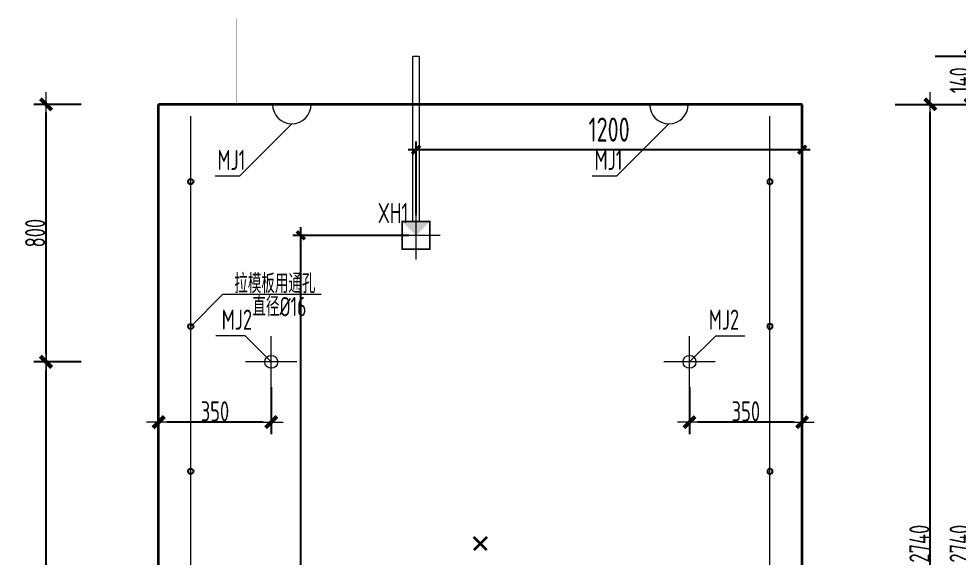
# Model space of a CAD drawing. Extents: x -85320 to 1679916, y -1321939 to 627.
# Drawn here: x 1291391 to 1303081, y -1162974 to -1156270 of the extents above; entities that cross this region are included whole.
import ezdxf
from ezdxf.enums import TextEntityAlignment as Align

# ---------------------------------------------------------------- set-up
doc = ezdxf.new("R2010")
doc.units = 0
doc.header["$LTSCALE"] = 1000
doc.linetypes.add('DOTE', pattern=[2.42, 2, -0.2, 0.02, -0.2])
for name, color, linetype in [('DIAN BOX', 7, 'Continuous'), ('S_WALL', 9, 'Continuous'), ('套筒垫片', 7, 'Continuous'), ('拉模', 7, 'Continuous'), ('详图符号', 7, 'Continuous')]:
    doc.layers.add(name, color=color, linetype=linetype)
for name, color, linetype, lineweight in [('WCOL', 7, 'Continuous', 0), ('参数表文字', 7, 'Continuous', 18), ('手孔', 6, 'Continuous', 0), ('直线', 7, 'Continuous', 18), ('预制墙埋件', 8, 'Continuous', 18), ('预制墙墙身水平筋', 130, 'Continuous', 18), ('预制墙墙身纵向受力筋', 1, 'Continuous', 18), ('预制墙详图标注', 3, 'Continuous', 18), ('预制墙详图轮廓', 3, 'Continuous', 35)]:
    doc.layers.add(name, color=color, linetype=linetype, lineweight=lineweight)
doc.styles.add('TSSD_Dimension', font='tssdeng.shx', dxfattribs={"width": 0.7, "bigfont": 'hztxt.shx'})
doc.styles.add('TSSD_Num', font='tssdeng.shx', dxfattribs={"width": 0.7, "bigfont": 'hztxt.shx'})
doc.styles.add('TSSD_Rein', font='Tssdeng.shx', dxfattribs={"width": 0.7, "bigfont": 'hztxt.shx'})
doc.styles.add('样式 1', font='yjkeng.shx', dxfattribs={"width": 0.7, "bigfont": 'yjkchn.shx'})
doc.dimstyles.new('标注', dxfattribs={"dimtxt": 300, "dimasz": 100, "dimexe": 100, "dimexo": 250, "dimgap": 100, "dimtad": 1, "dimdec": 0, "dimlfac": 0.25, "dimzin": 0, "dimdsep": 46, "dimtxsty": 'TSSD_Dimension', "dimblk": 'ARCHTICK', "dimcen": 0, "dimdle": 100, "dimclrt": 7, "dimadec": 0, "dimazin": 0, "dimtfac": 1, "dimtdec": 0, "dimtix": 1, "dimtmove": 2, "dimatfit": 3, "dimfxl": 1, "dimtolj": 1, "dimtzin": 0, "dimarcsym": 0})
doc.dimstyles.new('盈建科结构', dxfattribs={"dimscale": 100, "dimtxt": 2.5, "dimasz": 1, "dimexe": 1.5, "dimexo": 0.625, "dimgap": 0.1, "dimtad": 1, "dimdec": 0, "dimrnd": 1, "dimzin": 0, "dimdsep": 46, "dimtxsty": '样式 1', "dimblk": '_yjkbk', "dimblk1": 'ARCHTICK', "dimblk2": 'ARCHTICK', "dimcen": 0.09, "dimadec": 0, "dimazin": 0, "dimtfac": 1, "dimtdec": 4, "dimtix": 1, "dimtmove": 2, "dimatfit": 3, "dimfxl": 1, "dimtolj": 1, "dimtzin": 0, "dimarcsym": 0})

# ---------------------------------------------------------------- blocks, each defined once
blk = doc.blocks.new('_yjkbk')
blk.add_line((-1, 0), (1.5, 0))
blk.add_lwpolyline([(-0.7, -0.7, 0.5, 0.5, 0), (0.7, 0.7, 0.5, 0.5, 0)], format="xyseb")
blk = doc.blocks.new('*D4727')
at = {"layer": 'Defpoints', "color": 0, "transparency": 16777216}
for p in [(1291729, -1157334), (1292229, -1157334), (1292229, -1160534)]:
    blk.add_point(p, dxfattribs=at)
at = {"layer": '预制墙详图标注', "color": 0, "lineweight": -2, "transparency": 16777216}
for p, q in [((1292166, -1157334), (1291579, -1157334)), ((1291729, -1160434), (1291729, -1157434)), ((1292166, -1160534), (1291579, -1160534))]:
    blk.add_line(p, q, dxfattribs=at)
at = {"layer": '预制墙详图标注', "color": 0, "lineweight": -2, "transparency": 16777216, "xscale": 100, "yscale": 100, "zscale": 100}
for p, rotation in [((1291729, -1157334), 90), ((1291729, -1160534), 270)]:
    blk.add_blockref('_yjkbk', p, dxfattribs=dict(at, rotation=rotation))
at = {"layer": '预制墙详图标注', "color": 0, "transparency": 16777216, "insert": (1291719, -1158934), "char_height": 250, "attachment_point": 8, "rotation": 90, "style": '样式 1'}
blk.add_mtext('\\A1;800', dxfattribs=at)
blk = doc.blocks.new('_ArchTick')
at = {"color": 0, "linetype": 'ByBlock', "const_width": 0.4}
blk.add_lwpolyline([(-0.5, -0.5), (0.5, 0.5)], dxfattribs=at)
blk = doc.blocks.new('*D4740')
at = {"layer": 'Defpoints', "color": 0, "transparency": 16777216}
for p in [(1296329, -1157897), (1296329, -1158962), (1301129, -1158962)]:
    blk.add_point(p, dxfattribs=at)
at = {"layer": '手孔', "color": 0, "lineweight": -2, "transparency": 16777216}
for p, q in [((1301229, -1157897), (1296229, -1157897)), ((1296329, -1158712), (1296329, -1157797)), ((1301129, -1158712), (1301129, -1157797))]:
    blk.add_line(p, q, dxfattribs=at)
at = {"layer": '手孔', "color": 0, "lineweight": -2, "transparency": 16777216, "xscale": 100, "yscale": 100, "zscale": 100, "rotation": 180}
blk.add_blockref('_ArchTick', (1296329, -1157897), dxfattribs=at)
at = {"layer": '手孔', "color": 0, "lineweight": -2, "transparency": 16777216, "xscale": 100, "yscale": 100, "zscale": 100}
blk.add_blockref('_ArchTick', (1301129, -1157897), dxfattribs=at)
at = {"layer": '手孔', "color": 7, "transparency": 16777216, "insert": (1298729, -1157647), "char_height": 300, "attachment_point": 5, "style": 'TSSD_Dimension'}
blk.add_mtext('\\A1;1200', dxfattribs=at)
blk = doc.blocks.new('*D4741')
at = {"layer": 'Defpoints', "color": 0, "transparency": 16777216}
for p in [(1294896, -1158962), (1296489, -1158962), (1294355, -1168254)]:
    blk.add_point(p, dxfattribs=at)
at = {"layer": '手孔', "color": 0, "lineweight": -2, "transparency": 16777216}
for p, q in [((1294896, -1168354), (1294896, -1158862)), ((1296239, -1158962), (1294796, -1158962)), ((1294605, -1168254), (1294996, -1168254))]:
    blk.add_line(p, q, dxfattribs=at)
at = {"layer": '手孔', "color": 0, "lineweight": -2, "transparency": 16777216, "xscale": 100, "yscale": 100, "zscale": 100}
for p, rotation in [((1294896, -1158962), 90), ((1294896, -1168254), 270)]:
    blk.add_blockref('_ArchTick', p, dxfattribs=dict(at, rotation=rotation))
at = {"layer": '手孔', "color": 7, "transparency": 16777216, "insert": (1294646, -1163608), "char_height": 300, "attachment_point": 5, "rotation": 90, "style": 'TSSD_Dimension'}
blk.add_mtext('\\A1;2323', dxfattribs=at)
blk = doc.blocks.new('线盒反')
at = {"layer": 'DIAN BOX'}
h = blk.add_hatch(color=256, dxfattribs=at)
h.dxf.hatch_style = 1
h.paths.add_polyline_path([(1384986, -744413), (1384814, -744241), (1385158, -744241)])
at = {"color": 6, "const_width": 20}
blk.add_lwpolyline([(1384814, -744241), (1384814, -744241), (1385158, -744241), (1385158, -744585), (1384814, -744585), (1384814, -744241)], dxfattribs=at)
at = {"layer": 'WCOL', "color": 4, "linetype": 'DOTE'}
for p, q in [((1384986, -744712), (1384986, -744113)), ((1385286, -744413), (1384687, -744413))]:
    blk.add_line(p, q, dxfattribs=at)
at = {"layer": 'WCOL', "color": 5}
blk.add_lwpolyline([(1385158, -744585), (1384814, -744585), (1384814, -744241), (1385158, -744241)], close=True, dxfattribs=at)
blk = doc.blocks.new('*D4746')
at = {"layer": 'Defpoints', "color": 0, "transparency": 16777216}
for p in [(1299729, -1160784), (1301129, -1160784), (1299729, -1161284)]:
    blk.add_point(p, dxfattribs=at)
at = {"layer": '预制墙详图标注', "color": 0, "lineweight": -2, "transparency": 16777216}
for p, q in [((1299729, -1160847), (1299729, -1161434)), ((1301129, -1160847), (1301129, -1161434)), ((1301029, -1161284), (1299829, -1161284))]:
    blk.add_line(p, q, dxfattribs=at)
at = {"layer": '预制墙详图标注', "color": 0, "lineweight": -2, "transparency": 16777216, "xscale": 100, "yscale": 100, "zscale": 100, "rotation": 180}
blk.add_blockref('_yjkbk', (1299729, -1161284), dxfattribs=at)
at = {"layer": '预制墙详图标注', "color": 0, "lineweight": -2, "transparency": 16777216, "xscale": 100, "yscale": 100, "zscale": 100}
blk.add_blockref('_yjkbk', (1301129, -1161284), dxfattribs=at)
at = {"layer": '预制墙详图标注', "color": 0, "transparency": 16777216, "insert": (1300429, -1161274), "char_height": 250, "attachment_point": 8, "style": '样式 1'}
blk.add_mtext('\\A1;350', dxfattribs=at)
blk = doc.blocks.new('*D4748')
at = {"layer": 'Defpoints', "color": 0, "transparency": 16777216}
for p in [(1293129, -1160784), (1294529, -1160784), (1293129, -1161284)]:
    blk.add_point(p, dxfattribs=at)
at = {"layer": '预制墙详图标注', "color": 0, "lineweight": -2, "transparency": 16777216}
for p, q in [((1293129, -1160847), (1293129, -1161434)), ((1294529, -1160847), (1294529, -1161434)), ((1294429, -1161284), (1293229, -1161284))]:
    blk.add_line(p, q, dxfattribs=at)
at = {"layer": '预制墙详图标注', "color": 0, "lineweight": -2, "transparency": 16777216, "xscale": 100, "yscale": 100, "zscale": 100, "rotation": 180}
blk.add_blockref('_yjkbk', (1293129, -1161284), dxfattribs=at)
at = {"layer": '预制墙详图标注', "color": 0, "lineweight": -2, "transparency": 16777216, "xscale": 100, "yscale": 100, "zscale": 100}
blk.add_blockref('_yjkbk', (1294529, -1161284), dxfattribs=at)
at = {"layer": '预制墙详图标注', "color": 0, "transparency": 16777216, "insert": (1293829, -1161274), "char_height": 250, "attachment_point": 8, "style": '样式 1'}
blk.add_mtext('\\A1;350', dxfattribs=at)
blk = doc.blocks.new('*D4758')
at = {"layer": 'Defpoints', "color": 0, "transparency": 16777216}
for p in [(1302222, -1157334), (1302722, -1157334), (1302222, -1168254)]:
    blk.add_point(p, dxfattribs=at)
at = {"layer": '预制墙详图标注', "color": 0, "lineweight": -2, "transparency": 16777216}
for p, q in [((1302284, -1157334), (1302872, -1157334)), ((1302722, -1168154), (1302722, -1157434)), ((1302284, -1168254), (1302872, -1168254))]:
    blk.add_line(p, q, dxfattribs=at)
at = {"layer": '预制墙详图标注', "color": 0, "lineweight": -2, "transparency": 16777216, "xscale": 100, "yscale": 100, "zscale": 100}
for p, rotation in [((1302722, -1157334), 90), ((1302722, -1168254), 270)]:
    blk.add_blockref('_yjkbk', p, dxfattribs=dict(at, rotation=rotation))
at = {"layer": '预制墙详图标注', "color": 0, "transparency": 16777216, "insert": (1302712, -1162794), "char_height": 250, "attachment_point": 8, "rotation": 90, "style": '样式 1'}
blk.add_mtext('\\A1;2740', dxfattribs=at)
blk = doc.blocks.new('*D4759')
at = {"layer": 'Defpoints', "color": 0, "transparency": 16777216}
for p in [(1302722, -1157334), (1303222, -1157334), (1302722, -1168254)]:
    blk.add_point(p, dxfattribs=at)
at = {"layer": '预制墙详图标注', "color": 0, "lineweight": -2, "transparency": 16777216}
for p, q in [((1302784, -1157334), (1303372, -1157334)), ((1303222, -1168154), (1303222, -1157434)), ((1302784, -1168254), (1303372, -1168254))]:
    blk.add_line(p, q, dxfattribs=at)
at = {"layer": '预制墙详图标注', "color": 0, "lineweight": -2, "transparency": 16777216, "xscale": 100, "yscale": 100, "zscale": 100}
for p, rotation in [((1303222, -1157334), 90), ((1303222, -1168254), 270)]:
    blk.add_blockref('_yjkbk', p, dxfattribs=dict(at, rotation=rotation))
at = {"layer": '预制墙详图标注', "color": 0, "transparency": 16777216, "insert": (1303212, -1162794), "char_height": 250, "attachment_point": 8, "rotation": 90, "style": '样式 1'}
blk.add_mtext('\\A1;2740', dxfattribs=at)
blk = doc.blocks.new('*D4760')
at = {"layer": 'Defpoints', "color": 0, "transparency": 16777216}
for p in [(1302722, -1156734), (1303222, -1156734), (1302722, -1157334)]:
    blk.add_point(p, dxfattribs=at)
at = {"layer": '预制墙详图标注', "color": 0, "lineweight": -2, "transparency": 16777216}
for p, q in [((1302784, -1156734), (1303372, -1156734)), ((1303222, -1157234), (1303222, -1156834)), ((1302784, -1157334), (1303372, -1157334))]:
    blk.add_line(p, q, dxfattribs=at)
at = {"layer": '预制墙详图标注', "color": 0, "lineweight": -2, "transparency": 16777216, "xscale": 100, "yscale": 100, "zscale": 100}
for p, rotation in [((1303222, -1156734), 90), ((1303222, -1157334), 270)]:
    blk.add_blockref('_yjkbk', p, dxfattribs=dict(at, rotation=rotation))
at = {"layer": '预制墙详图标注', "color": 0, "transparency": 16777216, "insert": (1303212, -1157034), "char_height": 250, "attachment_point": 8, "rotation": 90, "style": '样式 1'}
blk.add_mtext('\\A1;140', dxfattribs=at)
blk = doc.blocks.new('*D4769')
at = {"layer": 'Defpoints', "color": 0, "transparency": 16777216}
for p in [(1291729, -1160534), (1292229, -1160534), (1292229, -1166054)]:
    blk.add_point(p, dxfattribs=at)
at = {"layer": '预制墙详图标注', "color": 0, "lineweight": -2, "transparency": 16777216}
for p, q in [((1292166, -1160534), (1291579, -1160534)), ((1291729, -1165954), (1291729, -1160634)), ((1292166, -1166054), (1291579, -1166054))]:
    blk.add_line(p, q, dxfattribs=at)
at = {"layer": '预制墙详图标注', "color": 0, "lineweight": -2, "transparency": 16777216, "xscale": 100, "yscale": 100, "zscale": 100}
for p, rotation in [((1291729, -1160534), 90), ((1291729, -1166054), 270)]:
    blk.add_blockref('_yjkbk', p, dxfattribs=dict(at, rotation=rotation))
at = {"layer": '预制墙详图标注', "color": 0, "transparency": 16777216, "insert": (1291719, -1163294), "char_height": 250, "attachment_point": 8, "rotation": 90, "style": '样式 1'}
blk.add_mtext('\\A1;1390', dxfattribs=at)
blk = doc.blocks.new('*D3015')
at = {"layer": 'Defpoints', "color": 0, "transparency": 16777216}
for p in [(1020088, -842247), (1021395, -842247), (1021395, -843207)]:
    blk.add_point(p, dxfattribs=at)
at = {"layer": '拉模', "color": 0, "lineweight": -2, "transparency": 16777216}
for p, q in [((1020088, -843307), (1020088, -842147)), ((1021145, -842247), (1019988, -842247)), ((1021145, -843207), (1019988, -843207))]:
    blk.add_line(p, q, dxfattribs=at)
at = {"layer": '拉模', "color": 0, "lineweight": -2, "transparency": 16777216, "xscale": 100, "yscale": 100, "zscale": 100}
for p, rotation in [((1020088, -842247), 90), ((1020088, -843207), 270)]:
    blk.add_blockref('_ArchTick', p, dxfattribs=dict(at, rotation=rotation))
at = {"layer": '拉模', "color": 7, "transparency": 16777216, "insert": (1019838, -842727), "char_height": 300, "attachment_point": 5, "rotation": 90, "style": 'TSSD_Dimension'}
blk.add_mtext('\\A1;240', dxfattribs=at)
blk = doc.blocks.new('*D3016')
at = {"layer": 'Defpoints', "color": 0, "transparency": 16777216}
for p in [(1021567, -839194), (1021167, -839295), (1021567, -839295)]:
    blk.add_point(p, dxfattribs=at)
at = {"layer": '拉模', "color": 0, "lineweight": -2, "transparency": 16777216}
for p, q in [((1021167, -839045), (1021167, -839094)), ((1021567, -839045), (1021567, -839094)), ((1021167, -839194), (1021067, -839194)), ((1021167, -839194), (1021567, -839194)), ((1021567, -839194), (1021667, -839194))]:
    blk.add_line(p, q, dxfattribs=at)
at = {"layer": '拉模', "color": 0, "lineweight": -2, "transparency": 16777216, "xscale": 100, "yscale": 100, "zscale": 100}
blk.add_blockref('_ArchTick', (1021167, -839194), dxfattribs=at)
at = {"layer": '拉模', "color": 0, "lineweight": -2, "transparency": 16777216, "xscale": 100, "yscale": 100, "zscale": 100, "rotation": 180}
blk.add_blockref('_ArchTick', (1021567, -839194), dxfattribs=at)
at = {"layer": '拉模', "color": 7, "transparency": 16777216, "insert": (1021367, -838944), "char_height": 300, "attachment_point": 5, "style": 'TSSD_Dimension'}
blk.add_mtext('\\A1;100', dxfattribs=at)
blk = doc.blocks.new('*D3017')
at = {"layer": 'Defpoints', "color": 0, "transparency": 16777216}
for p in [(1021567, -840447), (1020088, -842247), (1021567, -842247)]:
    blk.add_point(p, dxfattribs=at)
at = {"layer": '拉模', "color": 0, "lineweight": -2, "transparency": 16777216}
for p, q in [((1020088, -840347), (1020088, -842347)), ((1021317, -840447), (1019988, -840447)), ((1021317, -842247), (1019988, -842247))]:
    blk.add_line(p, q, dxfattribs=at)
at = {"layer": '拉模', "color": 0, "lineweight": -2, "transparency": 16777216, "xscale": 100, "yscale": 100, "zscale": 100}
for p, rotation in [((1020088, -840447), 90), ((1020088, -842247), 270)]:
    blk.add_blockref('_ArchTick', p, dxfattribs=dict(at, rotation=rotation))
at = {"layer": '拉模', "color": 7, "transparency": 16777216, "insert": (1019838, -841347), "char_height": 300, "attachment_point": 5, "rotation": 90, "style": 'TSSD_Dimension'}
blk.add_mtext('\\A1;450', dxfattribs=at)
blk = doc.blocks.new('*D3018')
at = {"layer": 'Defpoints', "color": 0, "transparency": 16777216}
for p in [(1021567, -838647), (1020088, -840447), (1021567, -840447)]:
    blk.add_point(p, dxfattribs=at)
at = {"layer": '拉模', "color": 0, "lineweight": -2, "transparency": 16777216}
for p, q in [((1021317, -838647), (1019988, -838647)), ((1020088, -838547), (1020088, -840547)), ((1021317, -840447), (1019988, -840447))]:
    blk.add_line(p, q, dxfattribs=at)
at = {"layer": '拉模', "color": 0, "lineweight": -2, "transparency": 16777216, "xscale": 100, "yscale": 100, "zscale": 100}
for p, rotation in [((1020088, -838647), 90), ((1020088, -840447), 270)]:
    blk.add_blockref('_ArchTick', p, dxfattribs=dict(at, rotation=rotation))
at = {"layer": '拉模', "color": 7, "transparency": 16777216, "insert": (1019838, -839547), "char_height": 300, "attachment_point": 5, "rotation": 90, "style": 'TSSD_Dimension'}
blk.add_mtext('\\A1;450', dxfattribs=at)
blk = doc.blocks.new('*D3019')
at = {"layer": 'Defpoints', "color": 0, "transparency": 16777216}
for p in [(1021567, -836847), (1020088, -838647), (1021567, -838647)]:
    blk.add_point(p, dxfattribs=at)
at = {"layer": '拉模', "color": 0, "lineweight": -2, "transparency": 16777216}
for p, q in [((1020088, -836747), (1020088, -838747)), ((1021317, -836847), (1019988, -836847)), ((1021317, -838647), (1019988, -838647))]:
    blk.add_line(p, q, dxfattribs=at)
at = {"layer": '拉模', "color": 0, "lineweight": -2, "transparency": 16777216, "xscale": 100, "yscale": 100, "zscale": 100}
for p, rotation in [((1020088, -836847), 90), ((1020088, -838647), 270)]:
    blk.add_blockref('_ArchTick', p, dxfattribs=dict(at, rotation=rotation))
at = {"layer": '拉模', "color": 7, "transparency": 16777216, "insert": (1019838, -837747), "char_height": 300, "attachment_point": 5, "rotation": 90, "style": 'TSSD_Dimension'}
blk.add_mtext('\\A1;450', dxfattribs=at)
blk = doc.blocks.new('*D3020')
at = {"layer": 'Defpoints', "color": 0, "transparency": 16777216}
for p in [(1021567, -835047), (1020088, -836847), (1021567, -836847)]:
    blk.add_point(p, dxfattribs=at)
at = {"layer": '拉模', "color": 0, "lineweight": -2, "transparency": 16777216}
for p, q in [((1020088, -834947), (1020088, -836947)), ((1021317, -835047), (1019988, -835047)), ((1021317, -836847), (1019988, -836847))]:
    blk.add_line(p, q, dxfattribs=at)
at = {"layer": '拉模', "color": 0, "lineweight": -2, "transparency": 16777216, "xscale": 100, "yscale": 100, "zscale": 100}
for p, rotation in [((1020088, -835047), 90), ((1020088, -836847), 270)]:
    blk.add_blockref('_ArchTick', p, dxfattribs=dict(at, rotation=rotation))
at = {"layer": '拉模', "color": 7, "transparency": 16777216, "insert": (1019838, -835947), "char_height": 300, "attachment_point": 5, "rotation": 90, "style": 'TSSD_Dimension'}
blk.add_mtext('\\A1;450', dxfattribs=at)
blk = doc.blocks.new('*D3021')
at = {"layer": 'Defpoints', "color": 0, "transparency": 16777216}
for p in [(1021567, -833247), (1020088, -835047), (1021567, -835047)]:
    blk.add_point(p, dxfattribs=at)
at = {"layer": '拉模', "color": 0, "lineweight": -2, "transparency": 16777216}
for p, q in [((1020088, -833147), (1020088, -835147)), ((1021317, -833247), (1019988, -833247)), ((1021317, -835047), (1019988, -835047))]:
    blk.add_line(p, q, dxfattribs=at)
at = {"layer": '拉模', "color": 0, "lineweight": -2, "transparency": 16777216, "xscale": 100, "yscale": 100, "zscale": 100}
for p, rotation in [((1020088, -833247), 90), ((1020088, -835047), 270)]:
    blk.add_blockref('_ArchTick', p, dxfattribs=dict(at, rotation=rotation))
at = {"layer": '拉模', "color": 7, "transparency": 16777216, "insert": (1019838, -834147), "char_height": 300, "attachment_point": 5, "rotation": 90, "style": 'TSSD_Dimension'}
blk.add_mtext('\\A1;450', dxfattribs=at)
blk = doc.blocks.new('*D3022')
at = {"layer": 'Defpoints', "color": 0, "transparency": 16777216}
for p in [(1020088, -832287), (1021567, -832287), (1021567, -833247)]:
    blk.add_point(p, dxfattribs=at)
at = {"layer": '拉模', "color": 0, "lineweight": -2, "transparency": 16777216}
for p, q in [((1020088, -833347), (1020088, -832187)), ((1021317, -832287), (1019988, -832287)), ((1021317, -833247), (1019988, -833247))]:
    blk.add_line(p, q, dxfattribs=at)
at = {"layer": '拉模', "color": 0, "lineweight": -2, "transparency": 16777216, "xscale": 100, "yscale": 100, "zscale": 100}
for p, rotation in [((1020088, -832287), 90), ((1020088, -833247), 270)]:
    blk.add_blockref('_ArchTick', p, dxfattribs=dict(at, rotation=rotation))
at = {"layer": '拉模', "color": 7, "transparency": 16777216, "insert": (1019838, -832767), "char_height": 300, "attachment_point": 5, "rotation": 90, "style": 'TSSD_Dimension'}
blk.add_mtext('\\A1;240', dxfattribs=at)
blk = doc.blocks.new('拉模孔')
at = {"layer": 'S_WALL'}
for centre in [(1021567.4, -833246.6), (1021567.4, -835046.6), (1021567.4, -836846.6), (1021567.4, -838646.6), (1021567.4, -840446.6), (1021567.4, -842246.6)]:
    blk.add_circle(centre, 32, dxfattribs=at)
at = {"layer": '拉模', "color": 3, "lineweight": 0}
blk.add_line((1021567.4, -843206.6), (1021567.4, -832432.7), dxfattribs=at)
at = {"layer": '拉模', "color": 3}
for base, p1, p2, picture, middle in [((1020088.1, -832286.6), (1021567.4, -833246.6), (1021567.4, -832286.6), '*D3022', (1019838.1, -832766.6)), ((1020088.1, -835046.6), (1021567.4, -833246.6), (1021567.4, -835046.6), '*D3021', (1019838.1, -834146.6)), ((1020088.1, -836846.6), (1021567.4, -835046.6), (1021567.4, -836846.6), '*D3020', (1019838.1, -835946.6)), ((1020088.1, -838646.6), (1021567.4, -836846.6), (1021567.4, -838646.6), '*D3019', (1019838.1, -837746.6)), ((1020088.1, -840446.6), (1021567.4, -838646.6), (1021567.4, -840446.6), '*D3018', (1019838.1, -839546.6)), ((1020088.1, -842246.6), (1021567.4, -840446.6), (1021567.4, -842246.6), '*D3017', (1019838.1, -841346.6)), ((1020088.1, -842246.6), (1021395.2, -843206.6), (1021395.2, -842246.6), '*D3015', (1019838.1, -842726.6))]:
    dim = blk.add_linear_dim(base=base, p1=p1, p2=p2, angle=90, dimstyle='标注', dxfattribs=at)
    dim.commit()
    dim.dimension.update_dxf_attribs({"geometry": picture, "text_midpoint": middle})
dim = blk.add_linear_dim(base=(1021567.4, -839193.9), p1=(1021167.4, -839294.6), p2=(1021567.4, -839294.6), dimstyle='标注', dxfattribs=at)
dim.commit()
dim.dimension.update_dxf_attribs({"geometry": '*D3016', "text_midpoint": (1021367.4, -838943.9)})

msp = doc.modelspace()

# ---------------------------------------------------------------- linework, layer by layer
at = {"layer": 'S_WALL'}
for centre in [(1293528.734, -1158294.355), (1293528.734, -1160094.355), (1293528.734, -1161894.355)]:
    msp.add_circle(centre, 32, dxfattribs=at)
at = {"layer": 'WCOL', "color": 7}
msp.add_lwpolyline([(1296368.734, -1158790.354), (1296288.734, -1158790.354), (1296287.37, -1156734.354), (1296367.37, -1156734.354)], close=True, dxfattribs=at)
at = {"layer": '套筒垫片', "linetype": 'Continuous', "lineweight": 0}
msp.add_lwpolyline([(1293528.734, -1160094.355), (1293928.734, -1159694.355), (1295148.809, -1159694.355)], dxfattribs=at)
at = {"layer": '拉模', "color": 3, "lineweight": 0}
msp.add_line((1293528.734, -1168254.355), (1293528.734, -1157480.454), dxfattribs=at)
at = {"layer": '直线', "lineweight": 18}
for points in [[(1294784.734, -1157574.354), (1294134.734, -1158224.354), (1293831.85, -1158224.354)], [(1299472.734, -1157574.354), (1298822.734, -1158224.354), (1298519.85, -1158224.354)], [(1294528.734, -1160534.354), (1294203.734, -1160209.354), (1293840.273, -1160209.354)], [(1299728.734, -1160534.354), (1300053.734, -1160209.354), (1300417.196, -1160209.354)]]:
    msp.add_lwpolyline(points, dxfattribs=at)
at = {"layer": '预制墙埋件', "lineweight": 18}
for p, q in [((1294528.734, -1160854.354), (1294528.734, -1160214.354)), ((1299728.734, -1160854.354), (1299728.734, -1160214.354)), ((1294848.734, -1160534.354), (1294208.734, -1160534.354)), ((1300048.734, -1160534.354), (1299408.734, -1160534.354))]:
    msp.add_line(p, q, dxfattribs=at)
for centre in [(1294528.734, -1160534.354), (1299728.734, -1160534.354)]:
    msp.add_circle(centre, 80, dxfattribs=at)
for centre in [(1294784.734, -1157334.354), (1299472.734, -1157334.354)]:
    msp.add_arc(centre, 240, 180, 0, dxfattribs=at)
at = {"layer": '预制墙墙身水平筋', "lineweight": 18, "const_width": 0.18}
for points in [[(1293128.734, -1157454.354), (1292328.734, -1157454.354), (1292328.734, -1157494.354), (1292465.27, -1157494.354), (1292465.27, -1157454.354), (1292328.734, -1157454.354), (1292328.734, -1157494.354), (1293128.734, -1157494.354)], [(1293128.734, -1157454.354), (1292328.734, -1157454.354), (1292328.734, -1157494.354), (1292465.27, -1157494.354), (1292465.27, -1157454.354), (1292328.734, -1157454.354), (1292328.734, -1157494.354), (1293128.734, -1157494.354)], [(1301792.199, -1157494.354), (1301928.734, -1157494.354), (1301928.734, -1157454.354), (1301128.734, -1157454.354), (1301128.734, -1157494.354), (1301928.734, -1157494.354), (1301928.734, -1157454.354), (1301792.199, -1157454.354)], [(1301792.199, -1157494.354), (1301928.734, -1157494.354), (1301928.734, -1157454.354), (1301128.734, -1157454.354), (1301128.734, -1157494.354), (1301928.734, -1157494.354), (1301928.734, -1157454.354), (1301792.199, -1157454.354)], [(1293128.734, -1158274.354), (1292328.734, -1158274.354), (1292328.734, -1158314.354), (1292465.27, -1158314.354), (1292465.27, -1158274.354), (1292328.734, -1158274.354), (1292328.734, -1158314.354), (1293128.734, -1158314.354)], [(1293128.734, -1158274.354), (1292328.734, -1158274.354), (1292328.734, -1158314.354), (1292465.27, -1158314.354), (1292465.27, -1158274.354), (1292328.734, -1158274.354), (1292328.734, -1158314.354), (1293128.734, -1158314.354)], [(1301792.199, -1158314.354), (1301928.734, -1158314.354), (1301928.734, -1158274.354), (1301128.734, -1158274.354), (1301128.734, -1158314.354), (1301928.734, -1158314.354), (1301928.734, -1158274.354), (1301792.199, -1158274.354)], [(1301792.199, -1158314.354), (1301928.734, -1158314.354), (1301928.734, -1158274.354), (1301128.734, -1158274.354), (1301128.734, -1158314.354), (1301928.734, -1158314.354), (1301928.734, -1158274.354), (1301792.199, -1158274.354)], [(1293128.734, -1159074.354), (1292328.734, -1159074.354), (1292328.734, -1159114.354), (1292465.27, -1159114.354), (1292465.27, -1159074.354), (1292328.734, -1159074.354), (1292328.734, -1159114.354), (1293128.734, -1159114.354)], [(1293128.734, -1159074.354), (1292328.734, -1159074.354), (1292328.734, -1159114.354), (1292465.27, -1159114.354), (1292465.27, -1159074.354), (1292328.734, -1159074.354), (1292328.734, -1159114.354), (1293128.734, -1159114.354)], [(1301792.199, -1159114.354), (1301928.734, -1159114.354), (1301928.734, -1159074.354), (1301128.734, -1159074.354), (1301128.734, -1159114.354), (1301928.734, -1159114.354), (1301928.734, -1159074.354), (1301792.199, -1159074.354)], [(1301792.199, -1159114.354), (1301928.734, -1159114.354), (1301928.734, -1159074.354), (1301128.734, -1159074.354), (1301128.734, -1159114.354), (1301928.734, -1159114.354), (1301928.734, -1159074.354), (1301792.199, -1159074.354)], [(1293128.734, -1159874.354), (1292328.734, -1159874.354), (1292328.734, -1159914.354), (1292465.27, -1159914.354), (1292465.27, -1159874.354), (1292328.734, -1159874.354), (1292328.734, -1159914.354), (1293128.734, -1159914.354)], [(1293128.734, -1159874.354), (1292328.734, -1159874.354), (1292328.734, -1159914.354), (1292465.27, -1159914.354), (1292465.27, -1159874.354), (1292328.734, -1159874.354), (1292328.734, -1159914.354), (1293128.734, -1159914.354)], [(1301792.199, -1159914.354), (1301928.734, -1159914.354), (1301928.734, -1159874.354), (1301128.734, -1159874.354), (1301128.734, -1159914.354), (1301928.734, -1159914.354), (1301928.734, -1159874.354), (1301792.199, -1159874.354)], [(1301792.199, -1159914.354), (1301928.734, -1159914.354), (1301928.734, -1159874.354), (1301128.734, -1159874.354), (1301128.734, -1159914.354), (1301928.734, -1159914.354), (1301928.734, -1159874.354), (1301792.199, -1159874.354)], [(1293128.734, -1160674.354), (1292328.734, -1160674.354), (1292328.734, -1160714.354), (1292465.27, -1160714.354), (1292465.27, -1160674.354), (1292328.734, -1160674.354), (1292328.734, -1160714.354), (1293128.734, -1160714.354)], [(1293128.734, -1160674.354), (1292328.734, -1160674.354), (1292328.734, -1160714.354), (1292465.27, -1160714.354), (1292465.27, -1160674.354), (1292328.734, -1160674.354), (1292328.734, -1160714.354), (1293128.734, -1160714.354)], [(1301792.199, -1160714.354), (1301928.734, -1160714.354), (1301928.734, -1160674.354), (1301128.734, -1160674.354), (1301128.734, -1160714.354), (1301928.734, -1160714.354), (1301928.734, -1160674.354), (1301792.199, -1160674.354)], [(1301792.199, -1160714.354), (1301928.734, -1160714.354), (1301928.734, -1160674.354), (1301128.734, -1160674.354), (1301128.734, -1160714.354), (1301928.734, -1160714.354), (1301928.734, -1160674.354), (1301792.199, -1160674.354)], [(1293128.734, -1161474.354), (1292328.734, -1161474.354), (1292328.734, -1161514.354), (1292465.27, -1161514.354), (1292465.27, -1161474.354), (1292328.734, -1161474.354), (1292328.734, -1161514.354), (1293128.734, -1161514.354)], [(1293128.734, -1161474.354), (1292328.734, -1161474.354), (1292328.734, -1161514.354), (1292465.27, -1161514.354), (1292465.27, -1161474.354), (1292328.734, -1161474.354), (1292328.734, -1161514.354), (1293128.734, -1161514.354)], [(1301792.199, -1161514.354), (1301928.734, -1161514.354), (1301928.734, -1161474.354), (1301128.734, -1161474.354), (1301128.734, -1161514.354), (1301928.734, -1161514.354), (1301928.734, -1161474.354), (1301792.199, -1161474.354)], [(1301792.199, -1161514.354), (1301928.734, -1161514.354), (1301928.734, -1161474.354), (1301128.734, -1161474.354), (1301128.734, -1161514.354), (1301928.734, -1161514.354), (1301928.734, -1161474.354), (1301792.199, -1161474.354)], [(1293128.734, -1162274.354), (1292328.734, -1162274.354), (1292328.734, -1162314.354), (1292465.27, -1162314.354), (1292465.27, -1162274.354), (1292328.734, -1162274.354), (1292328.734, -1162314.354), (1293128.734, -1162314.354)], [(1293128.734, -1162274.354), (1292328.734, -1162274.354), (1292328.734, -1162314.354), (1292465.27, -1162314.354), (1292465.27, -1162274.354), (1292328.734, -1162274.354), (1292328.734, -1162314.354), (1293128.734, -1162314.354)], [(1301792.199, -1162314.354), (1301928.734, -1162314.354), (1301928.734, -1162274.354), (1301128.734, -1162274.354), (1301128.734, -1162314.354), (1301928.734, -1162314.354), (1301928.734, -1162274.354), (1301792.199, -1162274.354)], [(1301792.199, -1162314.354), (1301928.734, -1162314.354), (1301928.734, -1162274.354), (1301128.734, -1162274.354), (1301128.734, -1162314.354), (1301928.734, -1162314.354), (1301928.734, -1162274.354), (1301792.199, -1162274.354)]]:
    msp.add_lwpolyline(points, close=True, dxfattribs=at)
at = {"layer": '预制墙墙身纵向受力筋', "lineweight": 18, "const_width": 0.18}
for points in [[(1294160.734, -1157334.354), (1294160.734, -1156270.354), (1294096.734, -1156270.354), (1294096.734, -1157334.354)], [(1294960.734, -1157334.354), (1294960.734, -1156270.354), (1294896.734, -1156270.354), (1294896.734, -1157334.354)], [(1295760.734, -1157334.354), (1295760.734, -1156270.354), (1295696.734, -1156270.354), (1295696.734, -1157334.354)], [(1296560.734, -1157334.354), (1296560.734, -1156270.354), (1296496.734, -1156270.354), (1296496.734, -1157334.354)], [(1297360.734, -1157334.354), (1297360.734, -1156270.354), (1297296.734, -1156270.354), (1297296.734, -1157334.354)], [(1298160.734, -1157334.354), (1298160.734, -1156270.354), (1298096.734, -1156270.354), (1298096.734, -1157334.354)], [(1298960.734, -1157334.354), (1298960.734, -1156270.354), (1298896.734, -1156270.354), (1298896.734, -1157334.354)], [(1299760.734, -1157334.354), (1299760.734, -1156270.354), (1299696.734, -1156270.354), (1299696.734, -1157334.354)], [(1300560.734, -1157334.354), (1300560.734, -1156270.354), (1300496.734, -1156270.354), (1300496.734, -1157334.354)]]:
    msp.add_lwpolyline(points, close=True, dxfattribs=at)
at = {"layer": '预制墙详图标注', "lineweight": 35}
for p, q in [((1297208.734, -1162714.354), (1297048.734, -1162874.354)), ((1297208.734, -1162874.354), (1297048.734, -1162714.354))]:
    msp.add_line(p, q, dxfattribs=at)
at = {"layer": '预制墙详图轮廓', "lineweight": 35}
for p, q in [((1301128.734, -1157334.354), (1293128.734, -1157334.354)), ((1293128.734, -1168254.354), (1293128.734, -1157334.354)), ((1301128.734, -1168254.354), (1301128.734, -1157334.354))]:
    msp.add_line(p, q, dxfattribs=at)

# ---------------------------------------------------------------- block references
at = {"layer": 'WCOL', "color": 7}
msp.add_blockref('线盒反', (-88657.614, -414549.656), dxfattribs=at)
at = {"layer": '拉模', "color": 3, "xscale": -1}
msp.add_blockref('拉模孔', (2322296.095, -325047.777), dxfattribs=at)

# ---------------------------------------------------------------- texts
at = {"layer": '参数表文字', "linetype": 'Continuous', "style": 'TSSD_Rein', "width": 0.7}
msp.add_text('XH1', height=250, dxfattribs=at).set_placement((1296042.308, -1158684.584), align=Align.MIDDLE_CENTER)
at = {"layer": '直线', "linetype": 'Continuous', "style": '样式 1', "width": 0.7}
for s, p in [('MJ1', (1294206.85, -1158224.354)), ('MJ1', (1298894.85, -1158224.354)), ('MJ2', (1294290.273, -1160209.354))]:
    msp.add_text(s, height=250, dxfattribs=at).set_placement(p, align=Align.BOTTOM_RIGHT)
msp.add_text('MJ2', height=250, dxfattribs=at).set_placement((1299967.196, -1160209.354), align=Align.BOTTOM_LEFT)
at = {"layer": '详图符号', "lineweight": 0, "style": 'TSSD_Num', "width": 0.7}
msp.add_text('拉模板用通孔', height=240, dxfattribs=at).set_placement((1294070.054, -1159440.893), align=Align.TOP_LEFT)
msp.add_text('直径%%C16', height=240, dxfattribs=at).set_placement((1294294.953, -1159967.357))

# ---------------------------------------------------------------- dimensions: what is measured, and where the dimension line sits
at = {"layer": '手孔', "color": 3}
for base, p1, p2, angle, picture, middle in [((1296328.734, -1157897.079), (1301128.734, -1158962.354), (1296328.734, -1158962.354), 0, '*D4740', (1298728.734, -1157647.079)), ((1294896.01, -1158962.354), (1294354.853, -1168254.354), (1296488.734, -1158962.354), 90, '*D4741', (1294646.01, -1163608.354))]:
    dim = msp.add_linear_dim(base=base, p1=p1, p2=p2, angle=angle, dimstyle='标注', dxfattribs=at)
    dim.commit()
    dim.dimension.update_dxf_attribs({"geometry": picture, "text_midpoint": middle})
at = {"layer": '预制墙详图标注'}
for p1, p2, distance, text, picture, middle in [((1302721.774, -1157334.354), (1302721.774, -1156734.354), -500, '140', '*D4760', (1303086.774, -1157034.354)), ((1302221.774, -1168254.354), (1302221.774, -1157334.354), -500, '2740', '*D4758', (1302586.774, -1162794.354)), ((1302721.774, -1168254.354), (1302721.774, -1157334.354), -500, '2740', '*D4759', (1303086.774, -1162794.354)), ((1292228.734, -1166054.354), (1292228.734, -1160534.354), 500, '1390', '*D4769', (1291593.734, -1163294.354))]:
    dim = msp.add_aligned_dim(p1=p1, p2=p2, distance=distance, text=text, dimstyle='盈建科结构', override={"dimscale": 100, "dimtxt": 2.5, "dimasz": 1, "dimexe": 1.5, "dimexo": 0.625, "dimgap": 0.1, "dimtad": 1, "dimlfac": 0.25, "dimrnd": 5, "dimdle": 0, "dimtix": 1, "dimfxlon": 0}, dxfattribs=at)
    dim.commit()
    dim.dimension.update_dxf_attribs({"geometry": picture, "text_midpoint": middle})
for p1, p2, picture, middle in [((1292228.734, -1160534.354), (1292228.734, -1157334.354), '*D4727', (1291593.734, -1158934.354)), ((1294528.734, -1160784.354), (1293128.734, -1160784.354), '*D4748', (1293828.734, -1161149.354)), ((1301128.734, -1160784.354), (1299728.734, -1160784.354), '*D4746', (1300428.734, -1161149.354))]:
    dim = msp.add_aligned_dim(p1=p1, p2=p2, distance=500, dimstyle='盈建科结构', override={"dimscale": 100, "dimtxt": 2.5, "dimasz": 1, "dimexe": 1.5, "dimexo": 0.625, "dimgap": 0.1, "dimtad": 1, "dimlfac": 0.25, "dimrnd": 5, "dimdle": 0, "dimtix": 1, "dimfxlon": 0}, dxfattribs=at)
    dim.commit()
    dim.dimension.update_dxf_attribs({"geometry": picture, "text_midpoint": middle})

doc.saveas('drawing.dxf')
